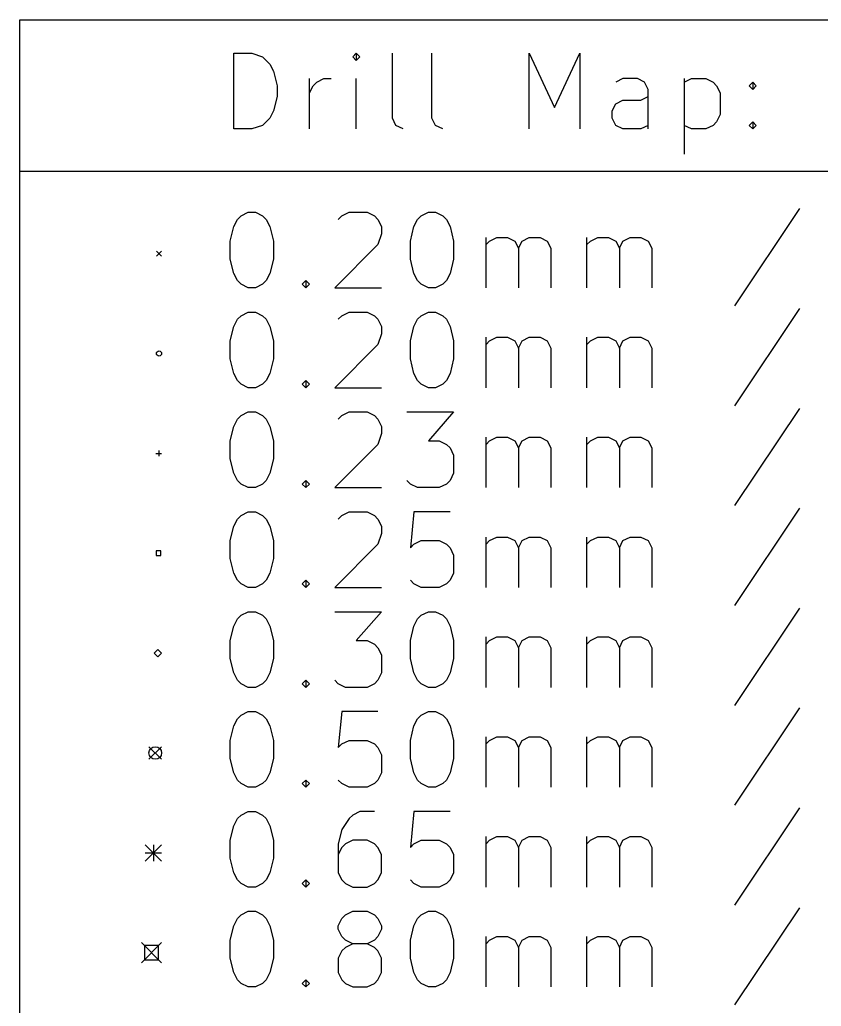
# Model space of a CAD drawing. Extents: x 8 to 330, y -289 to -8.
# Drawn here: x 205 to 236.78, y -50.12 to -11 of the extents above; entities that cross this region are included whole.
import ezdxf

# ---------------------------------------------------------------- set-up
doc = ezdxf.new("R2010")
doc.units = 0
doc.header["$MEASUREMENT"] = 0
doc.layers.add('BLACK', color=7, linetype='CONTINUOUS')

msp = doc.modelspace()

# ---------------------------------------------------------------- linework, layer by layer
at = {"layer": 'BLACK', "linetype": 'CONTINUOUS'}
for p, q in [((205, -134), (205, -11)), ((205, -11), (330, -11)), ((213.489, -12.332), (214.204, -12.332)), ((213.489, -15.332), (213.489, -12.332)), ((214.204, -12.332), (214.632, -12.475)), ((214.632, -12.475), (214.918, -12.761)), ((218.346, -12.332), (218.204, -12.475)), ((218.204, -12.475), (218.346, -12.618)), ((218.346, -12.332), (218.346, -12.618)), ((218.489, -12.475), (218.346, -12.332)), ((218.346, -12.618), (218.489, -12.475)), ((219.775, -14.904), (219.775, -12.332)), ((221.346, -14.904), (221.346, -12.332)), ((225.204, -12.332), (226.204, -14.475)), ((225.204, -15.332), (225.204, -12.332)), ((226.204, -14.475), (227.204, -12.332)), ((227.204, -12.332), (227.204, -15.332)), ((214.918, -12.761), (215.061, -13.046)), ((215.061, -13.046), (215.204, -13.618)), ((215.204, -13.618), (215.204, -14.046)), ((216.489, -15.332), (216.489, -13.332)), ((216.489, -13.904), (216.632, -13.618)), ((216.632, -13.618), (216.775, -13.475)), ((216.775, -13.475), (217.061, -13.332)), ((217.061, -13.332), (217.346, -13.332)), ((218.346, -15.332), (218.346, -13.332)), ((228.918, -13.332), (228.632, -13.475)), ((229.489, -13.332), (228.918, -13.332)), ((229.775, -13.475), (229.489, -13.332)), ((229.918, -13.761), (229.775, -13.475)), ((231.346, -13.475), (231.632, -13.332)), ((231.346, -13.332), (231.346, -16.332)), ((231.632, -13.332), (232.204, -13.332)), ((232.204, -13.332), (232.489, -13.475)), ((232.489, -13.475), (232.632, -13.618)), ((232.632, -13.618), (232.775, -13.904)), ((233.918, -13.618), (234.061, -13.475)), ((234.061, -13.761), (233.918, -13.618)), ((234.061, -13.475), (234.061, -13.761)), ((234.061, -13.475), (234.204, -13.618)), ((234.204, -13.618), (234.061, -13.761)), ((215.204, -14.046), (215.061, -14.618)), ((229.632, -14.189), (229.918, -14.046)), ((229.918, -15.332), (229.918, -13.761)), ((232.775, -13.904), (232.775, -14.761)), ((228.489, -14.618), (228.632, -14.332)), ((228.632, -14.332), (228.918, -14.189)), ((228.918, -14.189), (229.632, -14.189)), ((215.061, -14.618), (214.918, -14.904)), ((228.489, -14.904), (228.489, -14.618)), ((232.775, -14.761), (232.632, -15.046)), ((214.632, -15.189), (214.204, -15.332)), ((214.918, -14.904), (214.632, -15.189)), ((219.918, -15.189), (219.775, -14.904)), ((220.204, -15.332), (219.918, -15.189)), ((221.489, -15.189), (221.346, -14.904)), ((221.775, -15.332), (221.489, -15.189)), ((228.632, -15.189), (228.489, -14.904)), ((228.918, -15.332), (228.632, -15.189)), ((229.918, -15.189), (229.632, -15.332)), ((231.632, -15.332), (231.346, -15.189)), ((232.489, -15.189), (232.204, -15.332)), ((232.632, -15.046), (232.489, -15.189)), ((233.918, -15.189), (234.061, -15.046)), ((234.061, -15.332), (233.918, -15.189)), ((234.061, -15.046), (234.061, -15.332)), ((234.061, -15.046), (234.204, -15.189)), ((234.204, -15.189), (234.061, -15.332)), ((214.204, -15.332), (213.489, -15.332)), ((229.632, -15.332), (228.918, -15.332)), ((232.204, -15.332), (231.632, -15.332)), ((205, -17), (330, -17)), ((213.632, -18.918), (213.775, -18.775)), ((213.775, -18.775), (214.061, -18.632)), ((214.061, -18.632), (214.346, -18.632)), ((214.346, -18.632), (214.632, -18.775)), ((214.632, -18.775), (214.775, -18.918)), ((217.632, -18.918), (217.775, -18.775)), ((217.775, -18.775), (218.061, -18.632)), ((218.061, -18.632), (218.775, -18.632)), ((218.775, -18.632), (219.061, -18.775)), ((219.061, -18.775), (219.204, -18.918)), ((220.775, -18.918), (220.918, -18.775)), ((220.918, -18.775), (221.204, -18.632)), ((221.204, -18.632), (221.489, -18.632)), ((221.489, -18.632), (221.775, -18.775)), ((221.775, -18.775), (221.918, -18.918)), ((235.918, -18.489), (233.346, -22.346)), ((213.489, -19.204), (213.632, -18.918)), ((214.775, -18.918), (214.918, -19.204)), ((219.204, -18.918), (219.346, -19.204)), ((220.632, -19.204), (220.775, -18.918)), ((221.918, -18.918), (222.061, -19.204)), ((213.346, -19.775), (213.489, -19.204)), ((214.918, -19.204), (215.061, -19.775)), ((219.346, -19.489), (219.204, -19.918)), ((219.346, -19.204), (219.346, -19.489)), ((220.489, -19.775), (220.632, -19.204)), ((222.061, -19.204), (222.204, -19.775)), ((213.346, -20.489), (213.346, -19.775)), ((215.061, -19.775), (215.061, -20.489)), ((219.204, -19.918), (217.489, -21.632)), ((220.489, -20.489), (220.489, -19.775)), ((222.204, -19.775), (222.204, -20.489)), ((223.489, -21.632), (223.489, -19.632)), ((223.489, -19.918), (223.632, -19.775)), ((223.632, -19.775), (223.918, -19.632)), ((223.918, -19.632), (224.346, -19.632)), ((224.346, -19.632), (224.632, -19.775)), ((224.632, -19.775), (224.775, -20.061)), ((224.775, -20.061), (224.918, -19.775)), ((224.918, -19.775), (225.204, -19.632)), ((225.204, -19.632), (225.632, -19.632)), ((225.632, -19.632), (225.918, -19.775)), ((225.918, -19.775), (226.061, -20.061)), ((227.489, -21.632), (227.489, -19.632)), ((227.489, -19.918), (227.632, -19.775)), ((227.632, -19.775), (227.918, -19.632)), ((227.918, -19.632), (228.346, -19.632)), ((228.346, -19.632), (228.632, -19.775)), ((228.632, -19.775), (228.775, -20.061)), ((228.775, -20.061), (228.918, -19.775)), ((228.918, -19.775), (229.204, -19.632)), ((229.204, -19.632), (229.632, -19.632)), ((229.632, -19.632), (229.918, -19.775)), ((229.918, -19.775), (230.061, -20.061)), ((210.625, -20.175), (210.425, -20.375)), ((210.425, -20.175), (210.625, -20.375)), ((224.775, -20.061), (224.775, -21.632)), ((226.061, -20.061), (226.061, -21.632)), ((228.775, -20.061), (228.775, -21.632)), ((230.061, -20.061), (230.061, -21.632)), ((213.489, -21.061), (213.346, -20.489)), ((215.061, -20.489), (214.918, -21.061)), ((220.632, -21.061), (220.489, -20.489)), ((222.204, -20.489), (222.061, -21.061)), ((213.632, -21.346), (213.489, -21.061)), ((214.918, -21.061), (214.775, -21.346)), ((220.775, -21.346), (220.632, -21.061)), ((222.061, -21.061), (221.918, -21.346)), ((213.775, -21.489), (213.632, -21.346)), ((214.061, -21.632), (213.775, -21.489)), ((214.632, -21.489), (214.346, -21.632)), ((214.775, -21.346), (214.632, -21.489)), ((216.204, -21.489), (216.346, -21.346)), ((216.346, -21.632), (216.204, -21.489)), ((216.346, -21.346), (216.346, -21.632)), ((216.346, -21.346), (216.489, -21.489)), ((216.489, -21.489), (216.346, -21.632)), ((220.918, -21.489), (220.775, -21.346)), ((221.204, -21.632), (220.918, -21.489)), ((221.775, -21.489), (221.489, -21.632)), ((221.918, -21.346), (221.775, -21.489)), ((214.346, -21.632), (214.061, -21.632)), ((217.489, -21.632), (219.346, -21.632)), ((221.489, -21.632), (221.204, -21.632)), ((213.775, -22.735), (214.061, -22.592)), ((214.061, -22.592), (214.346, -22.592)), ((214.346, -22.592), (214.632, -22.735)), ((217.775, -22.735), (218.061, -22.592)), ((218.061, -22.592), (218.775, -22.592)), ((218.775, -22.592), (219.061, -22.735)), ((220.918, -22.735), (221.204, -22.592)), ((221.204, -22.592), (221.489, -22.592)), ((221.489, -22.592), (221.775, -22.735)), ((235.918, -22.449), (233.346, -26.306)), ((213.489, -23.164), (213.632, -22.878)), ((213.632, -22.878), (213.775, -22.735)), ((214.632, -22.735), (214.775, -22.878)), ((214.775, -22.878), (214.918, -23.164)), ((217.632, -22.878), (217.775, -22.735)), ((219.061, -22.735), (219.204, -22.878)), ((219.204, -22.878), (219.346, -23.164)), ((220.632, -23.164), (220.775, -22.878)), ((220.775, -22.878), (220.918, -22.735)), ((221.775, -22.735), (221.918, -22.878)), ((221.918, -22.878), (222.061, -23.164)), ((213.346, -23.735), (213.489, -23.164)), ((214.918, -23.164), (215.061, -23.735)), ((219.346, -23.449), (219.204, -23.878)), ((219.346, -23.164), (219.346, -23.449)), ((220.489, -23.735), (220.632, -23.164)), ((222.061, -23.164), (222.204, -23.735)), ((213.346, -24.449), (213.346, -23.735)), ((215.061, -23.735), (215.061, -24.449)), ((220.489, -24.449), (220.489, -23.735)), ((222.204, -23.735), (222.204, -24.449)), ((223.489, -25.592), (223.489, -23.592)), ((223.489, -23.878), (223.632, -23.735)), ((223.632, -23.735), (223.918, -23.592)), ((223.918, -23.592), (224.346, -23.592)), ((224.346, -23.592), (224.632, -23.735)), ((224.632, -23.735), (224.775, -24.021)), ((224.775, -24.021), (224.918, -23.735)), ((224.918, -23.735), (225.204, -23.592)), ((225.204, -23.592), (225.632, -23.592)), ((225.632, -23.592), (225.918, -23.735)), ((225.918, -23.735), (226.061, -24.021)), ((227.489, -25.592), (227.489, -23.592)), ((227.489, -23.878), (227.632, -23.735)), ((227.632, -23.735), (227.918, -23.592)), ((227.918, -23.592), (228.346, -23.592)), ((228.346, -23.592), (228.632, -23.735)), ((228.632, -23.735), (228.775, -24.021)), ((228.775, -24.021), (228.918, -23.735)), ((228.918, -23.735), (229.204, -23.592)), ((229.204, -23.592), (229.632, -23.592)), ((229.632, -23.592), (229.918, -23.735)), ((229.918, -23.735), (230.061, -24.021)), ((219.204, -23.878), (217.489, -25.592)), ((224.775, -24.021), (224.775, -25.592)), ((226.061, -24.021), (226.061, -25.592)), ((228.775, -24.021), (228.775, -25.592)), ((230.061, -24.021), (230.061, -25.592)), ((213.489, -25.021), (213.346, -24.449)), ((215.061, -24.449), (214.918, -25.021)), ((220.632, -25.021), (220.489, -24.449)), ((222.204, -24.449), (222.061, -25.021)), ((213.632, -25.306), (213.489, -25.021)), ((214.918, -25.021), (214.775, -25.306)), ((220.775, -25.306), (220.632, -25.021)), ((222.061, -25.021), (221.918, -25.306)), ((213.775, -25.449), (213.632, -25.306)), ((214.775, -25.306), (214.632, -25.449)), ((216.204, -25.449), (216.346, -25.306)), ((216.346, -25.306), (216.346, -25.592)), ((216.346, -25.306), (216.489, -25.449)), ((220.918, -25.449), (220.775, -25.306)), ((221.918, -25.306), (221.775, -25.449)), ((214.061, -25.592), (213.775, -25.449)), ((214.346, -25.592), (214.061, -25.592)), ((214.632, -25.449), (214.346, -25.592)), ((216.346, -25.592), (216.204, -25.449)), ((216.489, -25.449), (216.346, -25.592)), ((217.489, -25.592), (219.346, -25.592)), ((221.204, -25.592), (220.918, -25.449)), ((221.489, -25.592), (221.204, -25.592)), ((221.775, -25.449), (221.489, -25.592)), ((213.775, -26.695), (214.061, -26.552)), ((214.061, -26.552), (214.346, -26.552)), ((214.346, -26.552), (214.632, -26.695)), ((217.775, -26.695), (218.061, -26.552)), ((218.061, -26.552), (218.775, -26.552)), ((218.775, -26.552), (219.061, -26.695)), ((220.346, -26.552), (222.204, -26.552)), ((222.204, -26.552), (221.204, -27.695)), ((235.918, -26.409), (233.346, -30.266)), ((213.489, -27.124), (213.632, -26.838)), ((213.632, -26.838), (213.775, -26.695)), ((214.632, -26.695), (214.775, -26.838)), ((214.775, -26.838), (214.918, -27.124)), ((217.632, -26.838), (217.775, -26.695)), ((219.061, -26.695), (219.204, -26.838)), ((219.204, -26.838), (219.346, -27.124)), ((213.346, -27.695), (213.489, -27.124)), ((214.918, -27.124), (215.061, -27.695)), ((219.346, -27.124), (219.346, -27.409)), ((213.346, -28.409), (213.346, -27.695)), ((215.061, -27.695), (215.061, -28.409)), ((219.346, -27.409), (219.204, -27.838)), ((221.204, -27.695), (221.632, -27.695)), ((221.632, -27.695), (221.918, -27.838)), ((223.489, -29.552), (223.489, -27.552)), ((223.489, -27.838), (223.632, -27.695)), ((223.632, -27.695), (223.918, -27.552)), ((223.918, -27.552), (224.346, -27.552)), ((224.346, -27.552), (224.632, -27.695)), ((224.632, -27.695), (224.775, -27.981)), ((224.775, -27.981), (224.918, -27.695)), ((224.918, -27.695), (225.204, -27.552)), ((225.204, -27.552), (225.632, -27.552)), ((225.632, -27.552), (225.918, -27.695)), ((225.918, -27.695), (226.061, -27.981)), ((227.489, -29.552), (227.489, -27.552)), ((227.489, -27.838), (227.632, -27.695)), ((227.632, -27.695), (227.918, -27.552)), ((227.918, -27.552), (228.346, -27.552)), ((228.346, -27.552), (228.632, -27.695)), ((228.632, -27.695), (228.775, -27.981)), ((228.775, -27.981), (228.918, -27.695)), ((228.918, -27.695), (229.204, -27.552)), ((229.204, -27.552), (229.632, -27.552)), ((229.632, -27.552), (229.918, -27.695)), ((229.918, -27.695), (230.061, -27.981)), ((210.51, -28.08), (210.51, -28.31)), ((219.204, -27.838), (217.489, -29.552)), ((221.918, -27.838), (222.061, -27.981)), ((222.061, -27.981), (222.204, -28.266)), ((224.775, -27.981), (224.775, -29.552)), ((226.061, -27.981), (226.061, -29.552)), ((228.775, -27.981), (228.775, -29.552)), ((230.061, -27.981), (230.061, -29.552)), ((210.395, -28.195), (210.625, -28.195)), ((213.489, -28.981), (213.346, -28.409)), ((215.061, -28.409), (214.918, -28.981)), ((222.204, -28.266), (222.204, -28.981)), ((213.632, -29.266), (213.489, -28.981)), ((213.775, -29.409), (213.632, -29.266)), ((214.775, -29.266), (214.632, -29.409)), ((214.918, -28.981), (214.775, -29.266)), ((216.204, -29.409), (216.346, -29.266)), ((216.346, -29.266), (216.346, -29.552)), ((216.346, -29.266), (216.489, -29.409)), ((220.489, -29.409), (220.346, -29.266)), ((222.061, -29.266), (221.918, -29.409)), ((222.204, -28.981), (222.061, -29.266)), ((214.061, -29.552), (213.775, -29.409)), ((214.346, -29.552), (214.061, -29.552)), ((214.632, -29.409), (214.346, -29.552)), ((216.346, -29.552), (216.204, -29.409)), ((216.489, -29.409), (216.346, -29.552)), ((217.489, -29.552), (219.346, -29.552)), ((220.775, -29.552), (220.489, -29.409)), ((221.632, -29.552), (220.775, -29.552)), ((221.918, -29.409), (221.632, -29.552)), ((235.918, -30.369), (233.346, -34.226)), ((213.489, -31.084), (213.632, -30.798)), ((213.632, -30.798), (213.775, -30.655)), ((213.775, -30.655), (214.061, -30.512)), ((214.061, -30.512), (214.346, -30.512)), ((214.346, -30.512), (214.632, -30.655)), ((214.632, -30.655), (214.775, -30.798)), ((214.775, -30.798), (214.918, -31.084)), ((217.632, -30.798), (217.775, -30.655)), ((217.775, -30.655), (218.061, -30.512)), ((218.061, -30.512), (218.775, -30.512)), ((218.775, -30.512), (219.061, -30.655)), ((219.061, -30.655), (219.204, -30.798)), ((219.204, -30.798), (219.346, -31.084)), ((220.632, -30.512), (220.489, -31.941)), ((222.061, -30.512), (220.632, -30.512)), ((213.346, -31.655), (213.489, -31.084)), ((214.918, -31.084), (215.061, -31.655)), ((219.346, -31.084), (219.346, -31.369)), ((213.346, -32.369), (213.346, -31.655)), ((215.061, -31.655), (215.061, -32.369)), ((219.346, -31.369), (219.204, -31.798)), ((220.632, -31.798), (220.918, -31.655)), ((220.918, -31.655), (221.632, -31.655)), ((221.632, -31.655), (221.918, -31.798)), ((223.489, -33.512), (223.489, -31.512)), ((223.489, -31.798), (223.632, -31.655)), ((223.632, -31.655), (223.918, -31.512)), ((223.918, -31.512), (224.346, -31.512)), ((224.346, -31.512), (224.632, -31.655)), ((224.632, -31.655), (224.775, -31.941)), ((224.775, -31.941), (224.918, -31.655)), ((224.918, -31.655), (225.204, -31.512)), ((225.204, -31.512), (225.632, -31.512)), ((225.632, -31.512), (225.918, -31.655)), ((225.918, -31.655), (226.061, -31.941)), ((227.489, -33.512), (227.489, -31.512)), ((227.489, -31.798), (227.632, -31.655)), ((227.632, -31.655), (227.918, -31.512)), ((227.918, -31.512), (228.346, -31.512)), ((228.346, -31.512), (228.632, -31.655)), ((228.632, -31.655), (228.775, -31.941)), ((228.775, -31.941), (228.918, -31.655)), ((228.918, -31.655), (229.204, -31.512)), ((229.204, -31.512), (229.632, -31.512)), ((229.632, -31.512), (229.918, -31.655)), ((229.918, -31.655), (230.061, -31.941)), ((210.408, -32.065), (210.408, -32.245)), ((210.588, -32.065), (210.408, -32.065)), ((210.588, -32.245), (210.588, -32.065)), ((219.204, -31.798), (217.489, -33.512)), ((220.489, -31.941), (220.632, -31.798)), ((221.918, -31.798), (222.061, -31.941)), ((222.061, -31.941), (222.204, -32.226)), ((224.775, -31.941), (224.775, -33.512)), ((226.061, -31.941), (226.061, -33.512)), ((228.775, -31.941), (228.775, -33.512)), ((230.061, -31.941), (230.061, -33.512)), ((210.408, -32.245), (210.588, -32.245)), ((213.489, -32.941), (213.346, -32.369)), ((215.061, -32.369), (214.918, -32.941)), ((222.204, -32.226), (222.204, -32.941)), ((213.632, -33.226), (213.489, -32.941)), ((213.775, -33.369), (213.632, -33.226)), ((214.775, -33.226), (214.632, -33.369)), ((214.918, -32.941), (214.775, -33.226)), ((216.204, -33.369), (216.346, -33.226)), ((216.346, -33.226), (216.346, -33.512)), ((216.346, -33.226), (216.489, -33.369)), ((220.632, -33.369), (220.489, -33.226)), ((222.061, -33.226), (221.918, -33.369)), ((222.204, -32.941), (222.061, -33.226)), ((214.061, -33.512), (213.775, -33.369)), ((214.346, -33.512), (214.061, -33.512)), ((214.632, -33.369), (214.346, -33.512)), ((216.346, -33.512), (216.204, -33.369)), ((216.489, -33.369), (216.346, -33.512)), ((217.489, -33.512), (219.346, -33.512)), ((220.918, -33.512), (220.632, -33.369)), ((221.632, -33.512), (220.918, -33.512)), ((221.918, -33.369), (221.632, -33.512)), ((235.918, -34.329), (233.346, -38.186)), ((213.489, -35.044), (213.632, -34.758)), ((213.632, -34.758), (213.775, -34.615)), ((213.775, -34.615), (214.061, -34.472)), ((214.061, -34.472), (214.346, -34.472)), ((214.346, -34.472), (214.632, -34.615)), ((214.632, -34.615), (214.775, -34.758)), ((214.775, -34.758), (214.918, -35.044)), ((217.489, -34.472), (219.346, -34.472)), ((219.346, -34.472), (218.346, -35.615)), ((220.632, -35.044), (220.775, -34.758)), ((220.775, -34.758), (220.918, -34.615)), ((220.918, -34.615), (221.204, -34.472)), ((221.204, -34.472), (221.489, -34.472)), ((221.489, -34.472), (221.775, -34.615)), ((221.775, -34.615), (221.918, -34.758)), ((221.918, -34.758), (222.061, -35.044)), ((213.346, -35.615), (213.489, -35.044)), ((214.918, -35.044), (215.061, -35.615)), ((220.489, -35.615), (220.632, -35.044)), ((222.061, -35.044), (222.204, -35.615)), ((223.489, -37.472), (223.489, -35.472)), ((223.632, -35.615), (223.918, -35.472)), ((223.918, -35.472), (224.346, -35.472)), ((224.346, -35.472), (224.632, -35.615)), ((224.918, -35.615), (225.204, -35.472)), ((225.204, -35.472), (225.632, -35.472)), ((225.632, -35.472), (225.918, -35.615)), ((227.489, -37.472), (227.489, -35.472)), ((227.632, -35.615), (227.918, -35.472)), ((227.918, -35.472), (228.346, -35.472)), ((228.346, -35.472), (228.632, -35.615)), ((228.918, -35.615), (229.204, -35.472)), ((229.204, -35.472), (229.632, -35.472)), ((229.632, -35.472), (229.918, -35.615)), ((210.475, -35.965), (210.325, -36.115)), ((210.625, -36.115), (210.475, -35.965)), ((213.346, -36.329), (213.346, -35.615)), ((215.061, -35.615), (215.061, -36.329)), ((218.346, -35.615), (218.775, -35.615)), ((218.775, -35.615), (219.061, -35.758)), ((219.061, -35.758), (219.204, -35.901)), ((219.204, -35.901), (219.346, -36.186)), ((220.489, -36.329), (220.489, -35.615)), ((222.204, -35.615), (222.204, -36.329)), ((223.489, -35.758), (223.632, -35.615)), ((224.632, -35.615), (224.775, -35.901)), ((224.775, -35.901), (224.918, -35.615)), ((224.775, -35.901), (224.775, -37.472)), ((225.918, -35.615), (226.061, -35.901)), ((226.061, -35.901), (226.061, -37.472)), ((227.489, -35.758), (227.632, -35.615)), ((228.632, -35.615), (228.775, -35.901)), ((228.775, -35.901), (228.918, -35.615)), ((228.775, -35.901), (228.775, -37.472)), ((229.918, -35.615), (230.061, -35.901)), ((230.061, -35.901), (230.061, -37.472)), ((210.325, -36.115), (210.475, -36.265)), ((210.475, -36.265), (210.625, -36.115)), ((213.489, -36.901), (213.346, -36.329)), ((215.061, -36.329), (214.918, -36.901)), ((219.346, -36.186), (219.346, -36.901)), ((220.632, -36.901), (220.489, -36.329)), ((222.204, -36.329), (222.061, -36.901)), ((213.632, -37.186), (213.489, -36.901)), ((214.918, -36.901), (214.775, -37.186)), ((219.346, -36.901), (219.204, -37.186)), ((220.775, -37.186), (220.632, -36.901)), ((222.061, -36.901), (221.918, -37.186)), ((213.775, -37.329), (213.632, -37.186)), ((214.061, -37.472), (213.775, -37.329)), ((214.346, -37.472), (214.061, -37.472)), ((214.632, -37.329), (214.346, -37.472)), ((214.775, -37.186), (214.632, -37.329)), ((216.204, -37.329), (216.346, -37.186)), ((216.346, -37.472), (216.204, -37.329)), ((216.346, -37.186), (216.346, -37.472)), ((216.346, -37.186), (216.489, -37.329)), ((216.489, -37.329), (216.346, -37.472)), ((217.632, -37.329), (217.489, -37.186)), ((217.918, -37.472), (217.632, -37.329)), ((218.775, -37.472), (217.918, -37.472)), ((219.061, -37.329), (218.775, -37.472)), ((219.204, -37.186), (219.061, -37.329)), ((220.918, -37.329), (220.775, -37.186)), ((221.204, -37.472), (220.918, -37.329)), ((221.489, -37.472), (221.204, -37.472)), ((221.775, -37.329), (221.489, -37.472)), ((221.918, -37.186), (221.775, -37.329)), ((235.918, -38.289), (233.346, -42.146)), ((213.489, -39.004), (213.632, -38.718)), ((213.632, -38.718), (213.775, -38.575)), ((213.775, -38.575), (214.061, -38.432)), ((214.061, -38.432), (214.346, -38.432)), ((214.346, -38.432), (214.632, -38.575)), ((214.632, -38.575), (214.775, -38.718)), ((214.775, -38.718), (214.918, -39.004)), ((217.775, -38.432), (217.632, -39.861)), ((219.204, -38.432), (217.775, -38.432)), ((220.632, -39.004), (220.775, -38.718)), ((220.775, -38.718), (220.918, -38.575)), ((220.918, -38.575), (221.204, -38.432)), ((221.204, -38.432), (221.489, -38.432)), ((221.489, -38.432), (221.775, -38.575)), ((221.775, -38.575), (221.918, -38.718)), ((221.918, -38.718), (222.061, -39.004)), ((213.346, -39.575), (213.489, -39.004)), ((214.918, -39.004), (215.061, -39.575)), ((220.489, -39.575), (220.632, -39.004)), ((222.061, -39.004), (222.204, -39.575)), ((223.489, -41.432), (223.489, -39.432)), ((223.632, -39.575), (223.918, -39.432)), ((223.918, -39.432), (224.346, -39.432)), ((224.346, -39.432), (224.632, -39.575)), ((224.918, -39.575), (225.204, -39.432)), ((225.204, -39.432), (225.632, -39.432)), ((225.632, -39.432), (225.918, -39.575)), ((227.489, -41.432), (227.489, -39.432)), ((227.632, -39.575), (227.918, -39.432)), ((227.918, -39.432), (228.346, -39.432)), ((228.346, -39.432), (228.632, -39.575)), ((228.918, -39.575), (229.204, -39.432)), ((229.204, -39.432), (229.632, -39.432)), ((229.632, -39.432), (229.918, -39.575)), ((210.625, -39.825), (210.125, -40.325)), ((210.125, -39.825), (210.625, -40.325)), ((213.346, -40.289), (213.346, -39.575)), ((215.061, -39.575), (215.061, -40.289)), ((217.632, -39.861), (217.775, -39.718)), ((217.775, -39.718), (218.061, -39.575)), ((218.061, -39.575), (218.775, -39.575)), ((218.775, -39.575), (219.061, -39.718)), ((219.061, -39.718), (219.204, -39.861)), ((219.204, -39.861), (219.346, -40.146)), ((220.489, -40.289), (220.489, -39.575)), ((222.204, -39.575), (222.204, -40.289)), ((223.489, -39.718), (223.632, -39.575)), ((224.632, -39.575), (224.775, -39.861)), ((224.775, -39.861), (224.918, -39.575)), ((224.775, -39.861), (224.775, -41.432)), ((225.918, -39.575), (226.061, -39.861)), ((226.061, -39.861), (226.061, -41.432)), ((227.489, -39.718), (227.632, -39.575)), ((228.632, -39.575), (228.775, -39.861)), ((228.775, -39.861), (228.918, -39.575)), ((228.775, -39.861), (228.775, -41.432)), ((229.918, -39.575), (230.061, -39.861)), ((230.061, -39.861), (230.061, -41.432)), ((213.489, -40.861), (213.346, -40.289)), ((215.061, -40.289), (214.918, -40.861)), ((219.346, -40.146), (219.346, -40.861)), ((220.632, -40.861), (220.489, -40.289)), ((222.204, -40.289), (222.061, -40.861)), ((213.632, -41.146), (213.489, -40.861)), ((214.918, -40.861), (214.775, -41.146)), ((219.346, -40.861), (219.204, -41.146)), ((220.775, -41.146), (220.632, -40.861)), ((222.061, -40.861), (221.918, -41.146)), ((213.775, -41.289), (213.632, -41.146)), ((214.061, -41.432), (213.775, -41.289)), ((214.346, -41.432), (214.061, -41.432)), ((214.632, -41.289), (214.346, -41.432)), ((214.775, -41.146), (214.632, -41.289)), ((216.204, -41.289), (216.346, -41.146)), ((216.346, -41.432), (216.204, -41.289)), ((216.346, -41.146), (216.346, -41.432)), ((216.346, -41.146), (216.489, -41.289)), ((216.489, -41.289), (216.346, -41.432)), ((217.775, -41.289), (217.632, -41.146)), ((218.061, -41.432), (217.775, -41.289)), ((218.775, -41.432), (218.061, -41.432)), ((219.061, -41.289), (218.775, -41.432)), ((219.204, -41.146), (219.061, -41.289)), ((220.918, -41.289), (220.775, -41.146)), ((221.204, -41.432), (220.918, -41.289)), ((221.489, -41.432), (221.204, -41.432)), ((221.775, -41.289), (221.489, -41.432)), ((221.918, -41.146), (221.775, -41.289)), ((213.632, -42.678), (213.775, -42.535)), ((213.775, -42.535), (214.061, -42.392)), ((214.061, -42.392), (214.346, -42.392)), ((214.346, -42.392), (214.632, -42.535)), ((214.632, -42.535), (214.775, -42.678)), ((218.204, -42.535), (218.061, -42.678)), ((218.489, -42.392), (218.204, -42.535)), ((219.061, -42.392), (218.489, -42.392)), ((220.632, -42.392), (220.489, -43.821)), ((222.061, -42.392), (220.632, -42.392)), ((235.918, -42.249), (233.346, -46.106)), ((213.346, -43.535), (213.489, -42.964)), ((213.489, -42.964), (213.632, -42.678)), ((214.775, -42.678), (214.918, -42.964)), ((214.918, -42.964), (215.061, -43.535)), ((218.061, -42.678), (217.775, -43.106)), ((217.775, -43.106), (217.632, -43.678)), ((223.489, -45.392), (223.489, -43.392)), ((223.632, -43.535), (223.918, -43.392)), ((223.918, -43.392), (224.346, -43.392)), ((224.346, -43.392), (224.632, -43.535)), ((224.918, -43.535), (225.204, -43.392)), ((225.204, -43.392), (225.632, -43.392)), ((225.632, -43.392), (225.918, -43.535)), ((227.489, -45.392), (227.489, -43.392)), ((227.632, -43.535), (227.918, -43.392)), ((227.918, -43.392), (228.346, -43.392)), ((228.346, -43.392), (228.632, -43.535)), ((228.918, -43.535), (229.204, -43.392)), ((229.204, -43.392), (229.632, -43.392)), ((229.632, -43.392), (229.918, -43.535)), ((210.625, -43.71), (209.975, -44.36)), ((209.975, -43.71), (210.625, -44.36)), ((210.3, -43.71), (210.3, -44.36)), ((213.346, -44.249), (213.346, -43.535)), ((215.061, -43.535), (215.061, -44.249)), ((217.632, -43.678), (217.632, -44.821)), ((217.918, -43.678), (217.775, -43.821)), ((218.204, -43.535), (217.918, -43.678)), ((218.775, -43.535), (218.204, -43.535)), ((219.061, -43.678), (218.775, -43.535)), ((219.204, -43.821), (219.061, -43.678)), ((220.489, -43.821), (220.632, -43.678)), ((220.632, -43.678), (220.918, -43.535)), ((220.918, -43.535), (221.632, -43.535)), ((221.632, -43.535), (221.918, -43.678)), ((221.918, -43.678), (222.061, -43.821)), ((223.489, -43.678), (223.632, -43.535)), ((224.632, -43.535), (224.775, -43.821)), ((224.775, -43.821), (224.918, -43.535)), ((225.918, -43.535), (226.061, -43.821)), ((227.489, -43.678), (227.632, -43.535)), ((228.632, -43.535), (228.775, -43.821)), ((228.775, -43.821), (228.918, -43.535)), ((229.918, -43.535), (230.061, -43.821)), ((209.975, -44.035), (210.625, -44.035)), ((217.775, -43.821), (217.632, -44.106)), ((219.346, -44.106), (219.204, -43.821)), ((219.346, -44.821), (219.346, -44.106)), ((222.061, -43.821), (222.204, -44.106)), ((222.204, -44.106), (222.204, -44.821)), ((224.775, -43.821), (224.775, -45.392)), ((226.061, -43.821), (226.061, -45.392)), ((228.775, -43.821), (228.775, -45.392)), ((230.061, -43.821), (230.061, -45.392)), ((213.489, -44.821), (213.346, -44.249)), ((215.061, -44.249), (214.918, -44.821)), ((213.632, -45.106), (213.489, -44.821)), ((214.918, -44.821), (214.775, -45.106)), ((217.632, -44.821), (217.775, -45.106)), ((219.204, -45.106), (219.346, -44.821)), ((222.204, -44.821), (222.061, -45.106)), ((213.775, -45.249), (213.632, -45.106)), ((214.061, -45.392), (213.775, -45.249)), ((214.632, -45.249), (214.346, -45.392)), ((214.775, -45.106), (214.632, -45.249)), ((216.204, -45.249), (216.346, -45.106)), ((216.346, -45.392), (216.204, -45.249)), ((216.346, -45.106), (216.346, -45.392)), ((216.346, -45.106), (216.489, -45.249)), ((216.489, -45.249), (216.346, -45.392)), ((217.775, -45.106), (217.918, -45.249)), ((217.918, -45.249), (218.204, -45.392)), ((218.775, -45.392), (219.061, -45.249)), ((219.061, -45.249), (219.204, -45.106)), ((220.632, -45.249), (220.489, -45.106)), ((220.918, -45.392), (220.632, -45.249)), ((221.918, -45.249), (221.632, -45.392)), ((222.061, -45.106), (221.918, -45.249)), ((214.346, -45.392), (214.061, -45.392)), ((218.204, -45.392), (218.775, -45.392)), ((221.632, -45.392), (220.918, -45.392)), ((213.632, -46.638), (213.775, -46.495)), ((213.775, -46.495), (214.061, -46.352)), ((214.061, -46.352), (214.346, -46.352)), ((214.346, -46.352), (214.632, -46.495)), ((214.632, -46.495), (214.775, -46.638)), ((217.775, -46.638), (217.918, -46.495)), ((217.918, -46.495), (218.204, -46.352)), ((218.204, -46.352), (218.775, -46.352)), ((218.775, -46.352), (219.061, -46.495)), ((219.061, -46.495), (219.204, -46.638)), ((220.775, -46.638), (220.918, -46.495)), ((220.918, -46.495), (221.204, -46.352)), ((221.204, -46.352), (221.489, -46.352)), ((221.489, -46.352), (221.775, -46.495)), ((221.775, -46.495), (221.918, -46.638)), ((235.918, -46.209), (233.346, -50.066)), ((213.346, -47.495), (213.489, -46.924)), ((213.489, -46.924), (213.632, -46.638)), ((214.775, -46.638), (214.918, -46.924)), ((214.918, -46.924), (215.061, -47.495)), ((217.632, -46.924), (217.775, -46.638)), ((217.632, -47.066), (217.632, -46.924)), ((219.204, -46.638), (219.346, -46.924)), ((219.346, -46.924), (219.346, -47.066)), ((220.489, -47.495), (220.632, -46.924)), ((220.632, -46.924), (220.775, -46.638)), ((221.918, -46.638), (222.061, -46.924)), ((222.061, -46.924), (222.204, -47.495)), ((217.775, -47.352), (217.632, -47.066)), ((219.346, -47.066), (219.204, -47.352)), ((210.625, -47.595), (209.825, -48.395)), ((209.825, -47.595), (210.625, -48.395)), ((209.942, -47.712), (209.942, -48.278)), ((210.508, -47.712), (209.942, -47.712)), ((210.508, -48.278), (210.508, -47.712)), ((213.346, -48.209), (213.346, -47.495)), ((215.061, -47.495), (215.061, -48.209)), ((217.918, -47.495), (217.775, -47.352)), ((218.204, -47.638), (217.918, -47.495)), ((218.204, -47.638), (217.918, -47.781)), ((218.775, -47.638), (218.204, -47.638)), ((219.061, -47.495), (218.775, -47.638)), ((219.061, -47.781), (218.775, -47.638)), ((219.204, -47.352), (219.061, -47.495)), ((220.489, -48.209), (220.489, -47.495)), ((222.204, -47.495), (222.204, -48.209)), ((223.489, -49.352), (223.489, -47.352)), ((223.489, -47.638), (223.632, -47.495)), ((223.632, -47.495), (223.918, -47.352)), ((223.918, -47.352), (224.346, -47.352)), ((224.346, -47.352), (224.632, -47.495)), ((224.632, -47.495), (224.775, -47.781)), ((224.775, -47.781), (224.918, -47.495)), ((224.918, -47.495), (225.204, -47.352)), ((225.204, -47.352), (225.632, -47.352)), ((225.632, -47.352), (225.918, -47.495)), ((225.918, -47.495), (226.061, -47.781)), ((227.489, -49.352), (227.489, -47.352)), ((227.489, -47.638), (227.632, -47.495)), ((227.632, -47.495), (227.918, -47.352)), ((227.918, -47.352), (228.346, -47.352)), ((228.346, -47.352), (228.632, -47.495)), ((228.632, -47.495), (228.775, -47.781)), ((228.775, -47.781), (228.918, -47.495)), ((228.918, -47.495), (229.204, -47.352)), ((229.204, -47.352), (229.632, -47.352)), ((229.632, -47.352), (229.918, -47.495)), ((229.918, -47.495), (230.061, -47.781)), ((217.775, -47.924), (217.632, -48.209)), ((217.918, -47.781), (217.775, -47.924)), ((219.204, -47.924), (219.061, -47.781)), ((219.346, -48.209), (219.204, -47.924)), ((224.775, -47.781), (224.775, -49.352)), ((226.061, -47.781), (226.061, -49.352)), ((228.775, -47.781), (228.775, -49.352)), ((230.061, -47.781), (230.061, -49.352)), ((209.942, -48.278), (210.508, -48.278)), ((213.489, -48.781), (213.346, -48.209)), ((215.061, -48.209), (214.918, -48.781)), ((217.632, -48.209), (217.632, -48.781)), ((219.346, -48.781), (219.346, -48.209)), ((220.632, -48.781), (220.489, -48.209)), ((222.204, -48.209), (222.061, -48.781)), ((213.632, -49.066), (213.489, -48.781)), ((214.918, -48.781), (214.775, -49.066)), ((217.632, -48.781), (217.775, -49.066)), ((219.204, -49.066), (219.346, -48.781)), ((220.775, -49.066), (220.632, -48.781)), ((222.061, -48.781), (221.918, -49.066)), ((213.775, -49.209), (213.632, -49.066)), ((214.061, -49.352), (213.775, -49.209)), ((214.632, -49.209), (214.346, -49.352)), ((214.775, -49.066), (214.632, -49.209)), ((216.204, -49.209), (216.346, -49.066)), ((216.346, -49.352), (216.204, -49.209)), ((216.346, -49.066), (216.346, -49.352)), ((216.346, -49.066), (216.489, -49.209)), ((216.489, -49.209), (216.346, -49.352)), ((217.775, -49.066), (217.918, -49.209)), ((217.918, -49.209), (218.204, -49.352)), ((218.775, -49.352), (219.061, -49.209)), ((219.061, -49.209), (219.204, -49.066)), ((220.918, -49.209), (220.775, -49.066)), ((221.204, -49.352), (220.918, -49.209)), ((221.775, -49.209), (221.489, -49.352)), ((221.918, -49.066), (221.775, -49.209)), ((214.346, -49.352), (214.061, -49.352)), ((218.204, -49.352), (218.775, -49.352)), ((221.489, -49.352), (221.204, -49.352))]:
    msp.add_line(p, q, dxfattribs=at)
at = {"layer": 'BLACK'}
for centre, radius in [((210.523, -24.235), 0.1016), ((210.375, -40.075), 0.25)]:
    msp.add_circle(centre, radius, dxfattribs=at)

doc.saveas('drawing.dxf')
